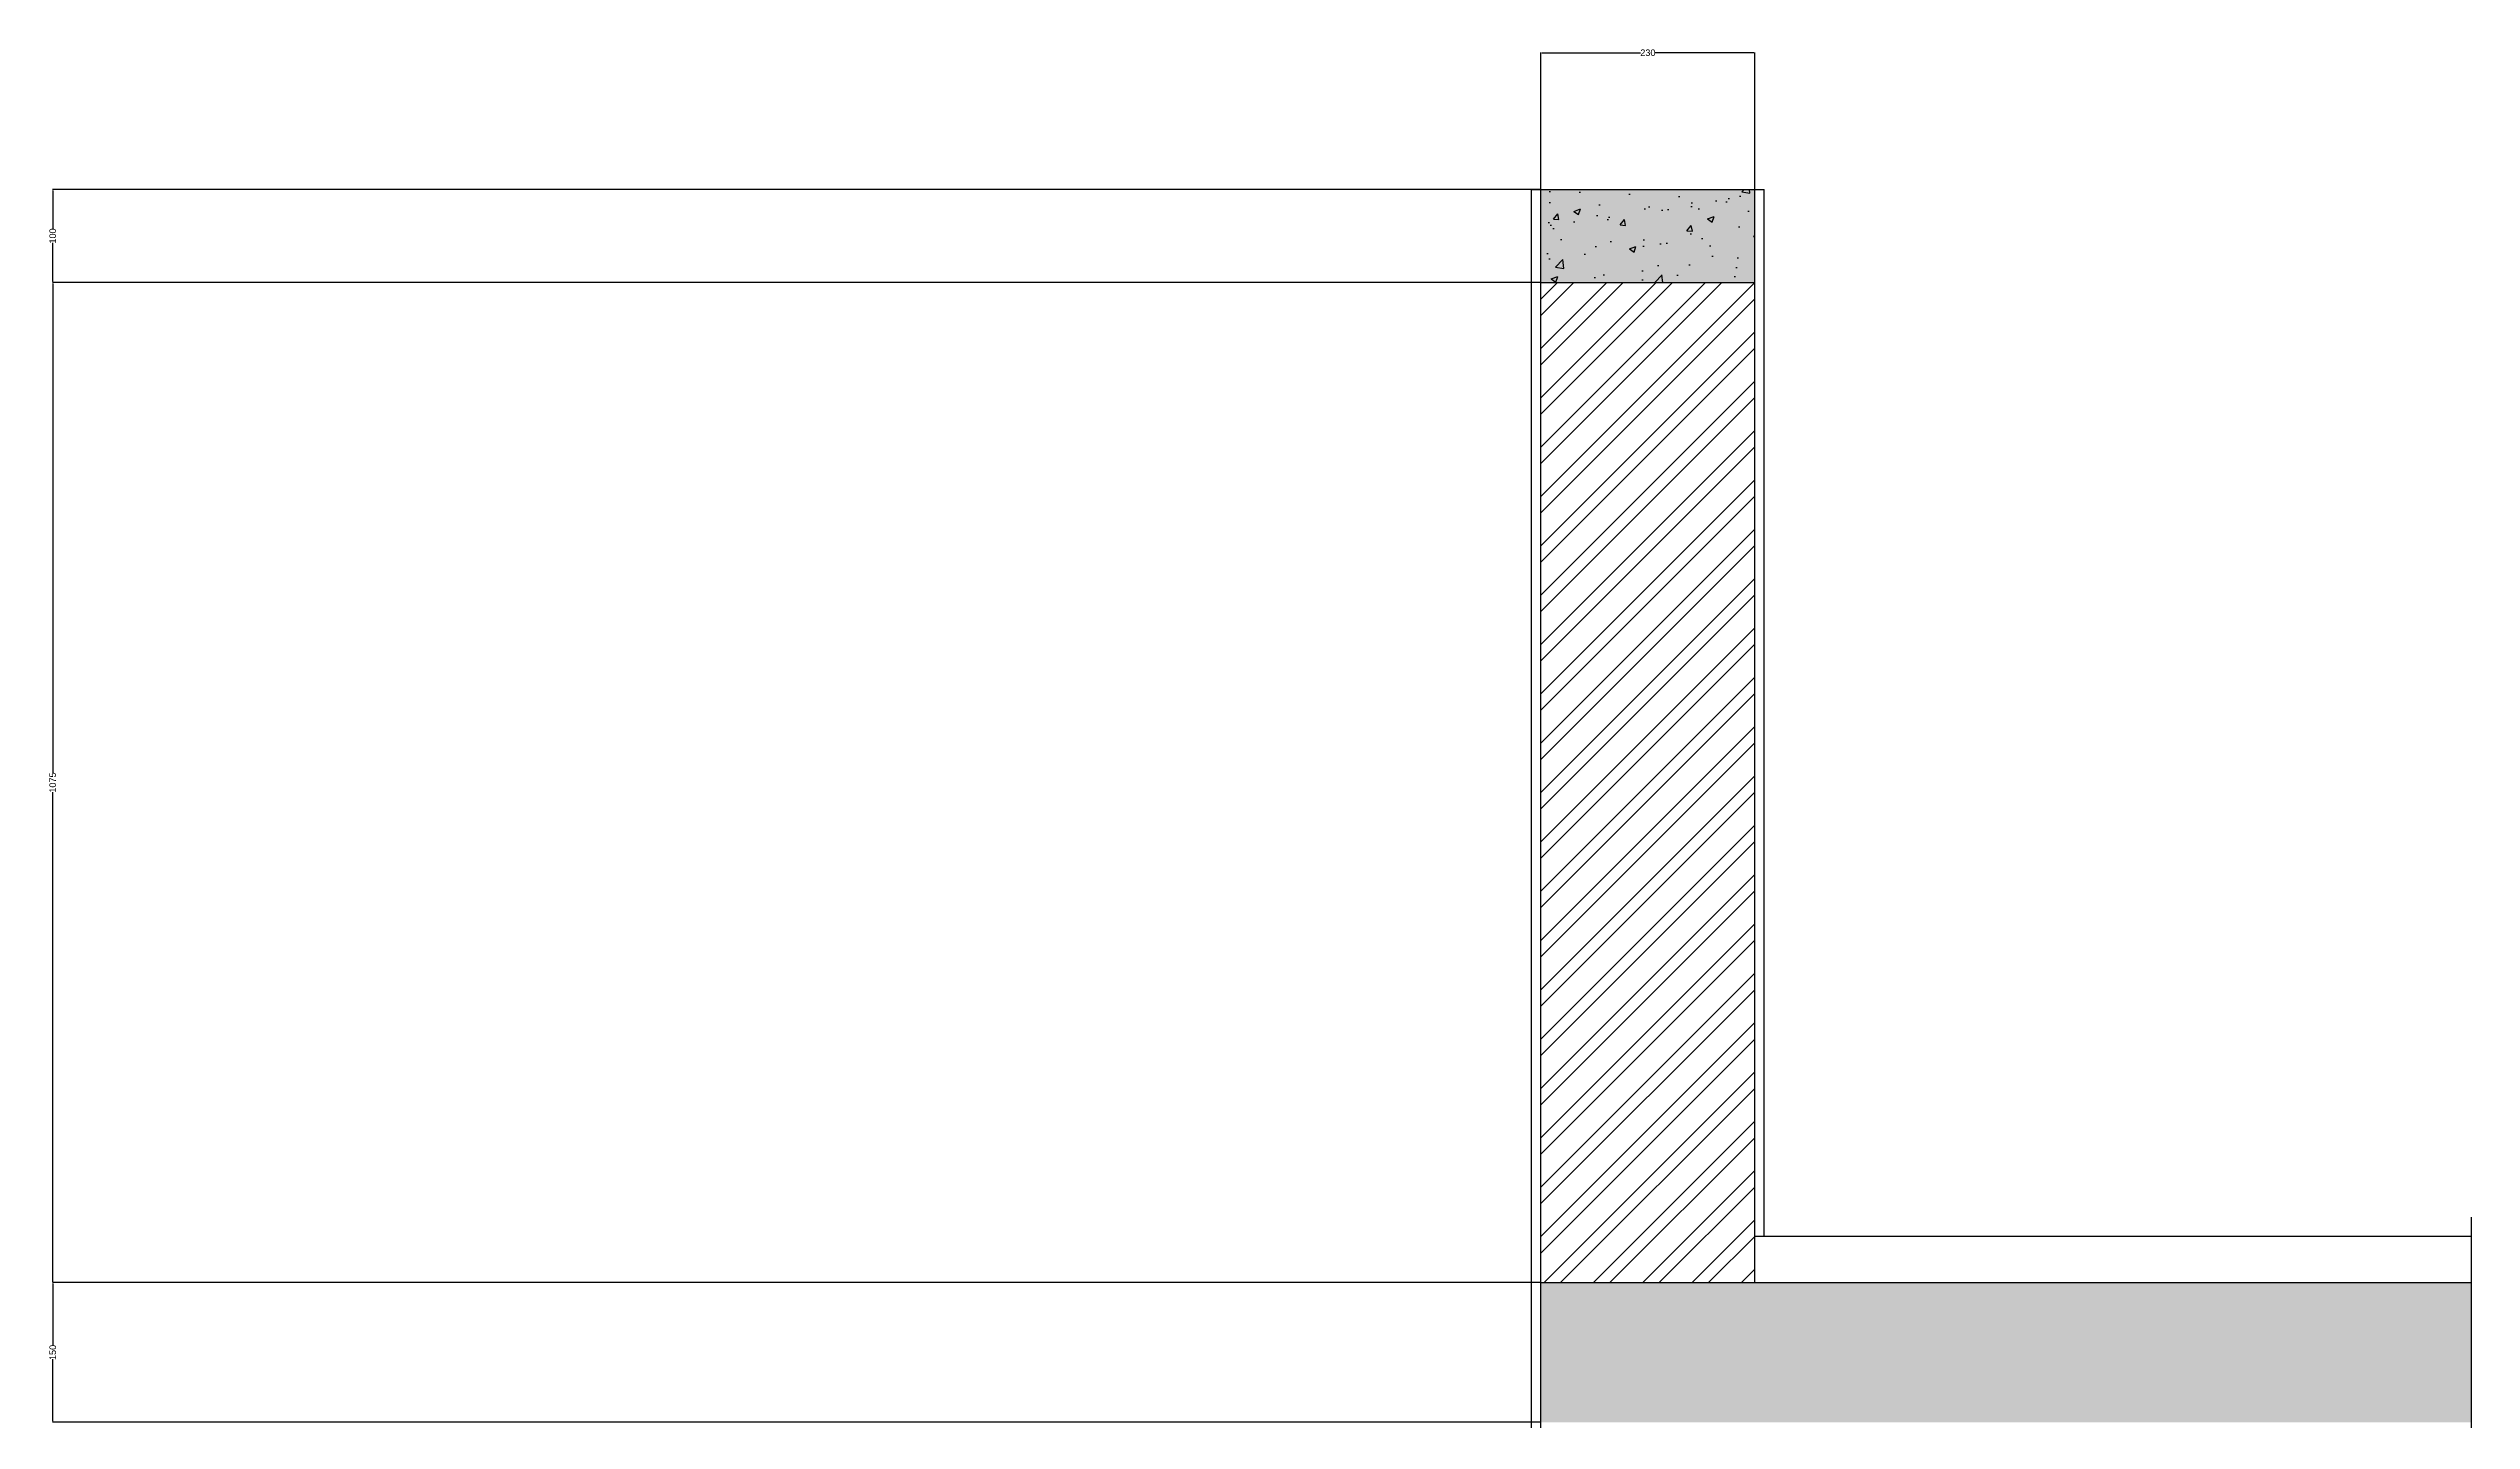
# Model space of a CAD drawing. Header units: inches. Extents: x 455319 to 460219, y 138454 to 145146.
# Drawn here: x 455319 to 457923, y 143671 to 145146 of the extents above; entities that cross this region are included whole.
import ezdxf

# ---------------------------------------------------------------- set-up
doc = ezdxf.new("R2010")
doc.units = ezdxf.units.IN
doc.header["$MEASUREMENT"] = 0
doc.styles.get("Standard").update_dxf_attribs({"font": 'Arial.ttf', "height": 25})
doc.dimstyles.get("Standard").update_dxf_attribs({"dimtxt": 7, "dimasz": 1, "dimexe": 0.18, "dimexo": 0.0625, "dimgap": 0.09, "dimtad": 0, "dimtoh": 1, "dimdec": 0, "dimzin": 0, "dimdsep": 46, "dimtxsty": 'Standard', "dimcen": 0.09, "dimadec": 0, "dimazin": 0, "dimtfac": 1, "dimtdec": 0, "dimtofl": 0, "dimtmove": 0, "dimatfit": 3, "dimfxl": 0, "dimtolj": 1, "dimtzin": 0, "dimarcsym": 0})
pattern_1 = [(50, (0, 0), (71.726018, -6.2752135), [7.5, -82.5]), (355, (0, 0), (-13.875133, 75.219213), [6, -66]), (100.451444, (5.98, -0.52), (57.850885, 68.943999), [6.374019, -70.114211]), (46.1842, (0, 20), (106.724133, -16.551928), [11.25, -123.75]), (96.635635, (8.89, 18.62), (93.466195, 97.41186), [9.561034, -105.171376]), (351.184164, (0, 20), (93.466195, 97.41186), [9, -99]), (21, (10, 15), (59.690705, -40.261889), [7.5, -82.5]), (326, (10, 15), (24.331533, 72.515005), [6, -66]), (71.451445, (14.974, 11.645), (84.022238, 32.253115), [6.374019, -70.114211]), (37.5, (0, 0), (1.2159855, 33.2893854), [0, -65.2, 0, -67, 0, -66.25]), (7.5, (0, 0), (26.3069537, 39.4411712), [0, -38.2, 0, -63.7, 0, -25.25]), (327.5, (-22.3, 0), (53.3822436, -2.2554872), [0, -25, 0, -78, 0, -103.5]), (317.5, (-32.3, 0), (58.318617, 10.0104982), [0, -32.5, 0, -51.8, 0, -73.5])]

# ---------------------------------------------------------------- blocks, each defined once
blk = doc.blocks.new('*D20')
at = {"color": 0, "lineweight": -2}
for p, q in [((456922.7, 143819.4), (455323.1, 143819.4)), ((455323.3, 143818.4), (455323.3, 143751.9)), ((455323.3, 143670.4), (455323.3, 143737)), ((456922.7, 143669.4), (455323.1, 143669.4))]:
    blk.add_line(p, q, dxfattribs=at)
at = {"color": 0}
for points in [[(455323.1, 143818.4), (455323.5, 143818.4), (455323.3, 143819.4)], [(455323.1, 143670.4), (455323.5, 143670.4), (455323.3, 143669.4)]]:
    blk.add_solid(points, dxfattribs=at)
at = {"layer": 'Defpoints', "color": 0}
for p in [(455323.3, 143819.4), (456922.8, 143819.4), (456922.8, 143669.4)]:
    blk.add_point(p, dxfattribs=at)
at = {"color": 0, "insert": (455323.3, 143744.4), "char_height": 7, "attachment_point": 5, "rotation": 90}
blk.add_mtext('\\A1;150', dxfattribs=at)
blk = doc.blocks.new('*D21')
at = {"color": 0, "lineweight": -2}
for p, q in [((456922.7, 144894.4), (455323.1, 144894.4)), ((455323.3, 144893.4), (455323.3, 144367.2)), ((455323.3, 143820.4), (455323.3, 144346.7)), ((456922.7, 143819.4), (455323.1, 143819.4))]:
    blk.add_line(p, q, dxfattribs=at)
at = {"color": 0}
for points in [[(455323.1, 144893.4), (455323.5, 144893.4), (455323.3, 144894.4)], [(455323.1, 143820.4), (455323.5, 143820.4), (455323.3, 143819.4)]]:
    blk.add_solid(points, dxfattribs=at)
at = {"layer": 'Defpoints', "color": 0}
for p in [(455323.3, 144894.4), (456922.8, 144894.4), (456922.8, 143819.4)]:
    blk.add_point(p, dxfattribs=at)
at = {"color": 0, "insert": (455323.3, 144356.9), "char_height": 7, "attachment_point": 5, "rotation": 90}
blk.add_mtext('\\A1;1075', dxfattribs=at)
blk = doc.blocks.new('*D22')
at = {"color": 0, "lineweight": -2}
for p, q in [((456922.7, 144994.4), (455323.1, 144994.4)), ((455323.3, 144993.4), (455323.3, 144951.9)), ((455323.3, 144895.4), (455323.3, 144937)), ((456922.7, 144894.4), (455323.1, 144894.4))]:
    blk.add_line(p, q, dxfattribs=at)
at = {"color": 0}
for points in [[(455323.1, 144993.4), (455323.5, 144993.4), (455323.3, 144994.4)], [(455323.1, 144895.4), (455323.5, 144895.4), (455323.3, 144894.4)]]:
    blk.add_solid(points, dxfattribs=at)
at = {"layer": 'Defpoints', "color": 0}
for p in [(455323.3, 144994.4), (456922.8, 144994.4), (456922.8, 144894.4)]:
    blk.add_point(p, dxfattribs=at)
at = {"color": 0, "insert": (455323.3, 144944.4), "char_height": 7, "attachment_point": 5, "rotation": 90}
blk.add_mtext('\\A1;100', dxfattribs=at)
blk = doc.blocks.new('*D26')
at = {"color": 0, "lineweight": -2}
for p, q in [((456922.8, 144994.5), (456922.8, 145141.5)), ((456923.8, 145141.3), (457029.9, 145141.3)), ((457151.8, 145141.3), (457045.6, 145141.3)), ((457152.8, 144994.5), (457152.8, 145141.5))]:
    blk.add_line(p, q, dxfattribs=at)
at = {"color": 0}
for points in [[(456923.8, 145141.5), (456923.8, 145141.2), (456922.8, 145141.3)], [(457151.8, 145141.5), (457151.8, 145141.2), (457152.8, 145141.3)]]:
    blk.add_solid(points, dxfattribs=at)
at = {"layer": 'Defpoints', "color": 0}
for p in [(457152.8, 145141.3), (456922.8, 144994.4), (457152.8, 144994.4)]:
    blk.add_point(p, dxfattribs=at)
at = {"color": 0, "insert": (457037.8, 145141.3), "char_height": 7, "attachment_point": 5}
blk.add_mtext('\\A1;230', dxfattribs=at)

msp = doc.modelspace()

# ---------------------------------------------------------------- hatches: boundary and pattern name
h = msp.add_hatch()
h.set_pattern_fill('AR-CONC', color=256, scale=10)
h.set_pattern_definition(pattern_1)
h.paths.add_polyline_path([(457922.8, 143669.4), (457922.8, 143744.4), (457922.4, 143744.6), (457922.8, 143744.7), (457922.8, 143819.4), (456922.8, 143819.4), (456922.8, 143669.4)])
h.paths.add_polyline_path([(457712.8, 140669.4), (457712.8, 140719.2), (457712.8, 140719.4), (457712.4, 140719.6), (457712.8, 140719.7), (457712.8, 140769.4), (456812.8, 140769.4), (456812.8, 140669.4)])
h.paths.add_polyline_path([(456922.8, 144994.4), (456922.8, 144894.4), (457152.8, 144894.4), (457152.8, 144994.4)])
h.paths.add_polyline_path([(457637.8, 139249.4), (457637.8, 139349.4), (456437.8, 139349.4), (456437.8, 139249.4)])
h = msp.add_hatch()
h.set_pattern_fill('AR-CONC', color=256, scale=10)
h.set_pattern_definition(pattern_1)
h.paths.add_polyline_path([(456922.8, 144994.4), (456922.8, 144894.4), (457152.8, 144894.4), (457152.8, 144994.4)])
h = msp.add_hatch()
h.set_pattern_fill('ANSI32', color=256, scale=100)
h.paths.add_polyline_path([(456922.8, 143819.4), (457152.8, 143819.4), (457152.8, 144894.4), (456922.8, 144894.4)])

# ---------------------------------------------------------------- linework, layer by layer
for p, q in [((456912.8, 144994.4), (457162.8, 144994.4)), ((456912.8, 142978.8), (456912.8, 144994.4)), ((456922.8, 142969.4), (456922.8, 144994.4)), ((457152.8, 143819.4), (457152.8, 144994.4)), ((457162.8, 143869.4), (457162.8, 144994.4)), ((456922.8, 144894.4), (457152.8, 144894.4)), ((457152.8, 143869.4), (457922.8, 143869.4)), ((456922.8, 143819.4), (457922.8, 143819.4))]:
    msp.add_line(p, q)
at = {"linetype": 'Continuous'}
msp.add_lwpolyline([(457922.8, 143889.7), (457922.8, 143744.7), (457922.4, 143744.6), (457923.1, 143744.3), (457922.8, 143744.2), (457922.8, 143649.2)], dxfattribs=at)

# ---------------------------------------------------------------- dimensions: what is measured, and where the dimension line sits
dim = msp.add_linear_dim(base=(457152.8, 145141.3), p1=(456922.8, 144994.4), p2=(457152.8, 144994.4), dimstyle='Standard')
dim.commit()
dim.dimension.update_dxf_attribs({"geometry": '*D26', "text_midpoint": (457037.8, 145141.3)})
for base, p1, p2, picture, middle in [((455323.3, 144994.4), (456922.8, 144894.4), (456922.8, 144994.4), '*D22', (455323.3, 144944.4)), ((455323.3, 144894.4), (456922.8, 143819.4), (456922.8, 144894.4), '*D21', (455323.3, 144356.9)), ((455323.3, 143819.4), (456922.8, 143669.4), (456922.8, 143819.4), '*D20', (455323.3, 143744.4))]:
    dim = msp.add_linear_dim(base=base, p1=p1, p2=p2, angle=90, dimstyle='Standard')
    dim.commit()
    dim.dimension.update_dxf_attribs({"geometry": picture, "text_midpoint": middle})

doc.saveas('drawing.dxf')
